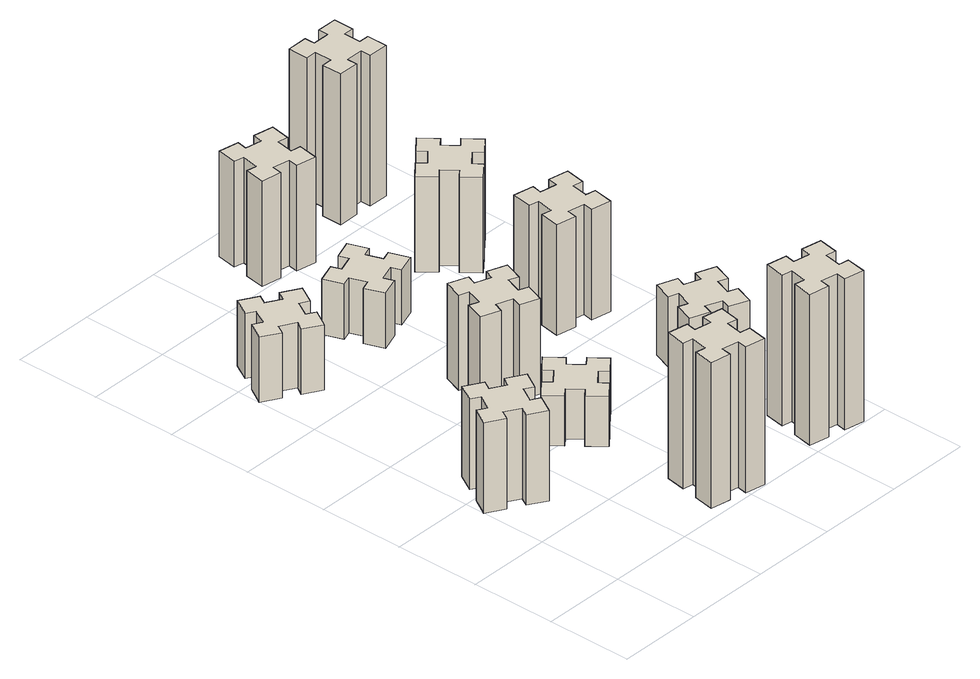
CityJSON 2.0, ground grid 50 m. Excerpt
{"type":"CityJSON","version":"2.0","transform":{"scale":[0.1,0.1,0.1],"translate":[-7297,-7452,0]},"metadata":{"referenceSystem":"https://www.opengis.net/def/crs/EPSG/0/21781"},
"CityObjects":{
"building1":{"type":"Building","attributes":{"class":"1000","function":"1000","usage":"1000","yearOfConstruction":2016,"roofType":"1000","measuredHeight":54,"storeysAboveGround":30,"storeysBelowGround":0},"geometry":[{"type":"Solid","lod":"1","boundaries":[[[[0,1,2,3,4,5,6,7,8,9,10,11,12,13,14,15,16,17,18,19]],[[17,16,20,21]],[[16,15,22,20]],[[15,14,23,22]],[[14,13,24,23]],[[13,12,25,24]],[[12,11,26,25]],[[11,10,27,26]],[[10,9,28,27]],[[9,8,29,28]],[[8,7,30,29]],[[7,6,31,30]],[[6,5,32,31]],[[5,4,33,32]],[[4,3,34,33]],[[3,2,35,34]],[[2,1,36,35]],[[1,0,37,36]],[[0,19,38,37]],[[19,18,39,38]],[[18,17,21,39]],[[24,25,26,27,28,29,30,31,32,33,34,35,36,37,38,39,21,20,22,23]]]]}]},
"building2":{"type":"Building","attributes":{"class":"1000","function":"1000","usage":"1000","yearOfConstruction":2016,"roofType":"1000","measuredHeight":39,"storeysAboveGround":30,"storeysBelowGround":0},"geometry":[{"type":"Solid","lod":"1","boundaries":[[[[40,41,42,43,44,45,46,47,48,49,50,51,52,53,54,55,56,57,58,59]],[[57,56,60,61]],[[56,55,62,60]],[[55,54,63,62]],[[54,53,64,63]],[[53,52,65,64]],[[52,51,66,65]],[[51,50,67,66]],[[50,49,68,67]],[[49,48,69,68]],[[48,47,70,69]],[[47,46,71,70]],[[46,45,72,71]],[[45,44,73,72]],[[44,43,74,73]],[[43,42,75,74]],[[42,41,76,75]],[[41,40,77,76]],[[40,59,78,77]],[[59,58,79,78]],[[58,57,61,79]],[[64,65,66,67,68,69,70,71,72,73,74,75,76,77,78,79,61,60,62,63]]]]}]},
"building3":{"type":"Building","attributes":{"class":"1000","function":"1000","usage":"1000","yearOfConstruction":2016,"roofType":"1000","measuredHeight":87,"storeysAboveGround":30,"storeysBelowGround":0},"geometry":[{"type":"Solid","lod":"1","boundaries":[[[[80,81,82,83,84,85,86,87,88,89,90,91,92,93,94,95,96,97,98,99]],[[97,96,100,101]],[[96,95,102,100]],[[95,94,103,102]],[[94,93,104,103]],[[93,92,105,104]],[[92,91,106,105]],[[91,90,107,106]],[[90,89,108,107]],[[89,88,109,108]],[[88,87,110,109]],[[87,86,111,110]],[[86,85,112,111]],[[85,84,113,112]],[[84,83,114,113]],[[83,82,115,114]],[[82,81,116,115]],[[81,80,117,116]],[[80,99,118,117]],[[99,98,119,118]],[[98,97,101,119]],[[104,105,106,107,108,109,110,111,112,113,114,115,116,117,118,119,101,100,102,103]]]]}]},
"building4":{"type":"Building","attributes":{"class":"1000","function":"1000","usage":"1000","yearOfConstruction":2016,"roofType":"1000","measuredHeight":30,"storeysAboveGround":30,"storeysBelowGround":0},"geometry":[{"type":"Solid","lod":"1","boundaries":[[[[120,121,122,123,124,125,126,127,128,129,130,131,132,133,134,135,136,137,138,139]],[[137,136,140,141]],[[136,135,142,140]],[[135,134,143,142]],[[134,133,144,143]],[[133,132,145,144]],[[132,131,146,145]],[[131,130,147,146]],[[130,129,148,147]],[[129,128,149,148]],[[128,127,150,149]],[[127,126,151,150]],[[126,125,152,151]],[[125,124,153,152]],[[124,123,154,153]],[[123,122,155,154]],[[122,121,156,155]],[[121,120,157,156]],[[120,139,158,157]],[[139,138,159,158]],[[138,137,141,159]],[[144,145,146,147,148,149,150,151,152,153,154,155,156,157,158,159,141,140,142,143]]]]}]},
"building5":{"type":"Building","attributes":{"class":"1000","function":"1000","usage":"1000","yearOfConstruction":2016,"roofType":"1000","measuredHeight":57,"storeysAboveGround":30,"storeysBelowGround":0},"geometry":[{"type":"Solid","lod":"1","boundaries":[[[[160,161,162,163,164,165,166,167,168,169,170,171,172,173,174,175,176,177,178,179]],[[177,176,180,181]],[[176,175,182,180]],[[175,174,183,182]],[[174,173,184,183]],[[173,172,185,184]],[[172,171,186,185]],[[171,170,187,186]],[[170,169,188,187]],[[169,168,189,188]],[[168,167,190,189]],[[167,166,191,190]],[[166,165,192,191]],[[165,164,193,192]],[[164,163,194,193]],[[163,162,195,194]],[[162,161,196,195]],[[161,160,197,196]],[[160,179,198,197]],[[179,178,199,198]],[[178,177,181,199]],[[184,185,186,187,188,189,190,191,192,193,194,195,196,197,198,199,181,180,182,183]]]]}]},
"building6":{"type":"Building","attributes":{"class":"1000","function":"1000","usage":"1000","yearOfConstruction":2016,"roofType":"1000","measuredHeight":33,"storeysAboveGround":30,"storeysBelowGround":0},"geometry":[{"type":"Solid","lod":"1","boundaries":[[[[200,201,202,203,204,205,206,207,208,209,210,211,212,213,214,215,216,217,218,219]],[[217,216,220,221]],[[216,215,222,220]],[[215,214,223,222]],[[214,213,224,223]],[[213,212,225,224]],[[212,211,226,225]],[[211,210,227,226]],[[210,209,228,227]],[[209,208,229,228]],[[208,207,230,229]],[[207,206,231,230]],[[206,205,232,231]],[[205,204,233,232]],[[204,203,234,233]],[[203,202,235,234]],[[202,201,236,235]],[[201,200,237,236]],[[200,219,238,237]],[[219,218,239,238]],[[218,217,221,239]],[[224,225,226,227,228,229,230,231,232,233,234,235,236,237,238,239,221,220,222,223]]]]}]},
"building7":{"type":"Building","attributes":{"class":"1000","function":"1000","usage":"1000","yearOfConstruction":2016,"roofType":"1000","measuredHeight":90,"storeysAboveGround":30,"storeysBelowGround":0},"geometry":[{"type":"Solid","lod":"1","boundaries":[[[[240,241,242,243,244,245,246,247,248,249,250,251,252,253,254,255,256,257,258,259]],[[257,256,260,261]],[[256,255,262,260]],[[255,254,263,262]],[[254,253,264,263]],[[253,252,265,264]],[[252,251,266,265]],[[251,250,267,266]],[[250,249,268,267]],[[249,248,269,268]],[[248,247,270,269]],[[247,246,271,270]],[[246,245,272,271]],[[245,244,273,272]],[[244,243,274,273]],[[243,242,275,274]],[[242,241,276,275]],[[241,240,277,276]],[[240,259,278,277]],[[259,258,279,278]],[[258,257,261,279]],[[264,265,266,267,268,269,270,271,272,273,274,275,276,277,278,279,261,260,262,263]]]]}]},
"building8":{"type":"Building","attributes":{"class":"1000","function":"1000","usage":"1000","yearOfConstruction":2016,"roofType":"1000","measuredHeight":63,"storeysAboveGround":30,"storeysBelowGround":0},"geometry":[{"type":"Solid","lod":"1","boundaries":[[[[280,281,282,283,284,285,286,287,288,289,290,291,292,293,294,295,296,297,298,299]],[[297,296,300,301]],[[296,295,302,300]],[[295,294,303,302]],[[294,293,304,303]],[[293,292,305,304]],[[292,291,306,305]],[[291,290,307,306]],[[290,289,308,307]],[[289,288,309,308]],[[288,287,310,309]],[[287,286,311,310]],[[286,285,312,311]],[[285,284,313,312]],[[284,283,314,313]],[[283,282,315,314]],[[282,281,316,315]],[[281,280,317,316]],[[280,299,318,317]],[[299,298,319,318]],[[298,297,301,319]],[[304,305,306,307,308,309,310,311,312,313,314,315,316,317,318,319,301,300,302,303]]]]}]},
"building9":{"type":"Building","attributes":{"class":"1000","function":"1000","usage":"1000","yearOfConstruction":2016,"roofType":"1000","measuredHeight":42,"storeysAboveGround":30,"storeysBelowGround":0},"geometry":[{"type":"Solid","lod":"1","boundaries":[[[[320,321,322,323,324,325,326,327,328,329,330,331,332,333,334,335,336,337,338,339]],[[337,336,340,341]],[[336,335,342,340]],[[335,334,343,342]],[[334,333,344,343]],[[333,332,345,344]],[[332,331,346,345]],[[331,330,347,346]],[[330,329,348,347]],[[329,328,349,348]],[[328,327,350,349]],[[327,326,351,350]],[[326,325,352,351]],[[325,324,353,352]],[[324,323,354,353]],[[323,322,355,354]],[[322,321,356,355]],[[321,320,357,356]],[[320,339,358,357]],[[339,338,359,358]],[[338,337,341,359]],[[344,345,346,347,348,349,350,351,352,353,354,355,356,357,358,359,341,340,342,343]]]]}]},
"building10":{"type":"Building","attributes":{"class":"1000","function":"1000","usage":"1000","yearOfConstruction":2016,"roofType":"1000","measuredHeight":66,"storeysAboveGround":30,"storeysBelowGround":0},"geometry":[{"type":"Solid","lod":"1","boundaries":[[[[360,361,362,363,364,365,366,367,368,369,370,371,372,373,374,375,376,377,378,379]],[[377,376,380,381]],[[376,375,382,380]],[[375,374,383,382]],[[374,373,384,383]],[[373,372,385,384]],[[372,371,386,385]],[[371,370,387,386]],[[370,369,388,387]],[[369,368,389,388]],[[368,367,390,389]],[[367,366,391,390]],[[366,365,392,391]],[[365,364,393,392]],[[364,363,394,393]],[[363,362,395,394]],[[362,361,396,395]],[[361,360,397,396]],[[360,379,398,397]],[[379,378,399,398]],[[378,377,381,399]],[[384,385,386,387,388,389,390,391,392,393,394,395,396,397,398,399,381,380,382,383]]]]}]},
"building11":{"type":"Building","attributes":{"class":"1000","function":"1000","usage":"1000","yearOfConstruction":2016,"roofType":"1000","measuredHeight":57,"storeysAboveGround":30,"storeysBelowGround":0},"geometry":[{"type":"Solid","lod":"1","boundaries":[[[[400,401,402,403,404,405,406,407,408,409,410,411,412,413,414,415,416,417,418,419]],[[417,416,420,421]],[[416,415,422,420]],[[415,414,423,422]],[[414,413,424,423]],[[413,412,425,424]],[[412,411,426,425]],[[411,410,427,426]],[[410,409,428,427]],[[409,408,429,428]],[[408,407,430,429]],[[407,406,431,430]],[[406,405,432,431]],[[405,404,433,432]],[[404,403,434,433]],[[403,402,435,434]],[[402,401,436,435]],[[401,400,437,436]],[[400,419,438,437]],[[419,418,439,438]],[[418,417,421,439]],[[424,425,426,427,428,429,430,431,432,433,434,435,436,437,438,439,421,420,422,423]]]]}]},
"building12":{"type":"Building","attributes":{"class":"1000","function":"1000","usage":"1000","yearOfConstruction":2016,"roofType":"1000","measuredHeight":90,"storeysAboveGround":30,"storeysBelowGround":0},"geometry":[{"type":"Solid","lod":"1","boundaries":[[[[440,441,442,443,444,445,446,447,448,449,450,451,452,453,454,455,456,457,458,459]],[[457,456,460,461]],[[456,455,462,460]],[[455,454,463,462]],[[454,453,464,463]],[[453,452,465,464]],[[452,451,466,465]],[[451,450,467,466]],[[450,449,468,467]],[[449,448,469,468]],[[448,447,470,469]],[[447,446,471,470]],[[446,445,472,471]],[[445,444,473,472]],[[444,443,474,473]],[[443,442,475,474]],[[442,441,476,475]],[[441,440,477,476]],[[440,459,478,477]],[[459,458,479,478]],[[458,457,461,479]],[[464,465,466,467,468,469,470,471,472,473,474,475,476,477,478,479,461,460,462,463]]]]}]}
},
"vertices":[
[306,847,0],[356,934,0],[408,904,0],[468,1008,0],[364,1068,0],[334,1016,0],[247,1066,0],[277,1118,0],[173,1178,0],[113,1074,0],[165,1044,0],[115,957,0],[63,987,0],[3,883,0],[107,823,0],[137,875,0],[224,825,0],[194,773,0],[298,713,0],[358,817,0],[224,825,540],[194,773,540],[137,875,540],[107,823,540],[3,883,540],[63,987,540],[115,957,540],[165,1044,540],[113,1074,540],[173,1178,540],[277,1118,540],[247,1066,540],[334,1016,540],[364,1068,540],[468,1008,540],[408,904,540],[356,934,540],[306,847,540],[358,817,540],[298,713,540],
[306,2327,0],[356,2414,0],[408,2384,0],[468,2488,0],[364,2548,0],[334,2496,0],[247,2546,0],[277,2598,0],[173,2658,0],[113,2554,0],[165,2524,0],[115,2437,0],[63,2467,0],[3,2363,0],[107,2303,0],[137,2355,0],[224,2305,0],[194,2253,0],[298,2193,0],[358,2297,0],[224,2305,390],[194,2253,390],[137,2355,390],[107,2303,390],[3,2363,390],[63,2467,390],[115,2437,390],[165,2524,390],[113,2554,390],[173,2658,390],[277,2598,390],[247,2546,390],[334,2496,390],[364,2548,390],[468,2488,390],[408,2384,390],[356,2414,390],[306,2327,390],[358,2297,390],[298,2193,390],
[876,274,0],[858,175,0],[799,186,0],[778,67,0],[897,47,0],[907,106,0],[1005,88,0],[995,29,0],[1113,8,0],[1134,127,0],[1075,137,0],[1092,235,0],[1151,225,0],[1172,343,0],[1054,364,0],[1044,305,0],[945,322,0],[956,381,0],[837,402,0],[817,284,0],[945,322,870],[956,381,870],[1044,305,870],[1054,364,870],[1172,343,870],[1151,225,870],[1092,235,870],[1075,137,870],[1134,127,870],[1113,8,870],[995,29,870],[1005,88,870],[907,106,870],[897,47,870],[778,67,870],[799,186,870],[858,175,870],[876,274,870],[817,284,870],[837,402,870],
[908,929,0],[984,993,0],[1023,947,0],[1115,1024,0],[1038,1116,0],[992,1078,0],[927,1154,0],[973,1193,0],[896,1285,0],[804,1208,0],[843,1162,0],[766,1097,0],[728,1143,0],[636,1066,0],[713,974,0],[759,1013,0],[823,936,0],[777,898,0],[854,806,0],[946,883,0],[823,936,300],[777,898,300],[759,1013,300],[713,974,300],[636,1066,300],[728,1143,300],[766,1097,300],[843,1162,300],[804,1208,300],[896,1285,300],[973,1193,300],[927,1154,300],[992,1078,300],[1038,1116,300],[1115,1024,300],[1023,947,300],[984,993,300],[908,929,300],[946,883,300],[854,806,300],
[962,1501,0],[996,1595,0],[1052,1574,0],[1093,1687,0],[980,1728,0],[960,1672,0],[866,1706,0],[887,1762,0],[774,1803,0],[733,1690,0],[789,1670,0],[755,1576,0],[699,1597,0],[657,1484,0],[770,1443,0],[791,1499,0],[885,1465,0],[864,1409,0],[977,1367,0],[1018,1480,0],[885,1465,570],[864,1409,570],[791,1499,570],[770,1443,570],[657,1484,570],[699,1597,570],[755,1576,570],[789,1670,570],[733,1690,570],[774,1803,570],[887,1762,570],[866,1706,570],[960,1672,570],[980,1728,570],[1093,1687,570],[1052,1574,570],[996,1595,570],[962,1501,570],[1018,1480,570],[977,1367,570],
[866,2305,0],[960,2339,0],[980,2283,0],[1093,2324,0],[1052,2437,0],[996,2416,0],[962,2510,0],[1018,2530,0],[977,2643,0],[864,2602,0],[885,2546,0],[791,2512,0],[770,2568,0],[657,2527,0],[699,2414,0],[755,2435,0],[789,2341,0],[733,2320,0],[774,2207,0],[887,2249,0],[789,2341,330],[733,2320,330],[755,2435,330],[699,2414,330],[657,2527,330],[770,2568,330],[791,2512,330],[885,2546,330],[864,2602,330],[977,2643,330],[1018,2530,330],[962,2510,330],[996,2416,330],[1052,2437,330],[1093,2324,330],[980,2283,330],[960,2339,330],[866,2305,330],[887,2249,330],[774,2207,330],
[1784,305,0],[1685,322,0],[1696,381,0],[1577,402,0],[1557,284,0],[1616,274,0],[1598,175,0],[1539,186,0],[1518,67,0],[1637,47,0],[1647,106,0],[1745,88,0],[1735,29,0],[1853,8,0],[1874,127,0],[1815,137,0],[1832,235,0],[1891,225,0],[1912,343,0],[1794,364,0],[1832,235,900],[1891,225,900],[1815,137,900],[1874,127,900],[1853,8,900],[1735,29,900],[1745,88,900],[1647,106,900],[1637,47,900],[1518,67,900],[1539,186,900],[1598,175,900],[1616,274,900],[1557,284,900],[1577,402,900],[1696,381,900],[1685,322,900],[1784,305,900],[1794,364,900],[1912,343,900],
[876,3234,0],[858,3135,0],[799,3146,0],[778,3027,0],[897,3007,0],[907,3066,0],[1005,3048,0],[995,2989,0],[1113,2968,0],[1134,3087,0],[1075,3097,0],[1092,3195,0],[1151,3185,0],[1172,3303,0],[1054,3324,0],[1044,3265,0],[945,3282,0],[956,3341,0],[837,3362,0],[817,3244,0],[945,3282,630],[956,3341,630],[1044,3265,630],[1054,3324,630],[1172,3303,630],[1151,3185,630],[1092,3195,630],[1075,3097,630],[1134,3087,630],[1113,2968,630],[995,2989,630],[1005,3048,630],[907,3066,630],[897,3007,630],[778,3027,630],[799,3146,630],[858,3135,630],[876,3234,630],[817,3244,630],[837,3362,630],
[1631,859,0],[1725,825,0],[1704,769,0],[1817,727,0],[1858,840,0],[1802,861,0],[1836,955,0],[1892,934,0],[1933,1047,0],[1820,1088,0],[1800,1032,0],[1706,1066,0],[1727,1122,0],[1614,1163,0],[1573,1050,0],[1629,1030,0],[1595,936,0],[1539,957,0],[1497,844,0],[1610,803,0],[1595,936,420],[1539,957,420],[1629,1030,420],[1573,1050,420],[1614,1163,420],[1727,1122,420],[1706,1066,420],[1800,1032,420],[1820,1088,420],[1933,1047,420],[1892,934,420],[1836,955,420],[1802,861,420],[1858,840,420],[1817,727,420],[1704,769,420],[1725,825,420],[1631,859,420],[1610,803,420],[1497,844,420],
[1547,1686,0],[1645,1668,0],[1635,1609,0],[1753,1588,0],[1774,1707,0],[1715,1717,0],[1732,1815,0],[1791,1805,0],[1812,1923,0],[1694,1944,0],[1684,1885,0],[1585,1902,0],[1596,1961,0],[1477,1982,0],[1457,1864,0],[1516,1854,0],[1498,1755,0],[1439,1766,0],[1418,1647,0],[1537,1627,0],[1498,1755,660],[1439,1766,660],[1516,1854,660],[1457,1864,660],[1477,1982,660],[1596,1961,660],[1585,1902,660],[1684,1885,660],[1694,1944,660],[1812,1923,660],[1791,1805,660],[1732,1815,660],[1715,1717,660],[1774,1707,660],[1753,1588,660],[1635,1609,660],[1645,1668,660],[1547,1686,660],[1537,1627,660],[1418,1647,660],
[1499,2493,0],[1563,2416,0],[1517,2378,0],[1594,2286,0],[1686,2363,0],[1648,2409,0],[1724,2473,0],[1763,2427,0],[1855,2504,0],[1778,2596,0],[1732,2558,0],[1667,2634,0],[1713,2673,0],[1636,2765,0],[1544,2688,0],[1583,2642,0],[1506,2577,0],[1468,2623,0],[1376,2546,0],[1453,2454,0],[1506,2577,570],[1468,2623,570],[1583,2642,570],[1544,2688,570],[1636,2765,570],[1713,2673,570],[1667,2634,570],[1732,2558,570],[1778,2596,570],[1855,2504,570],[1763,2427,570],[1724,2473,570],[1648,2409,570],[1686,2363,570],[1594,2286,570],[1517,2378,570],[1563,2416,570],[1499,2493,570],[1453,2454,570],[1376,2546,570],
[1565,3155,0],[1665,3155,0],[1665,3095,0],[1785,3095,0],[1785,3215,0],[1725,3215,0],[1725,3315,0],[1785,3315,0],[1785,3435,0],[1665,3435,0],[1665,3375,0],[1565,3375,0],[1565,3435,0],[1445,3435,0],[1445,3315,0],[1505,3315,0],[1505,3215,0],[1445,3215,0],[1445,3095,0],[1565,3095,0],[1505,3215,900],[1445,3215,900],[1505,3315,900],[1445,3315,900],[1445,3435,900],[1565,3435,900],[1565,3375,900],[1665,3375,900],[1665,3435,900],[1785,3435,900],[1785,3315,900],[1725,3315,900],[1725,3215,900],[1785,3215,900],[1785,3095,900],[1665,3095,900],[1665,3155,900],[1565,3155,900],[1565,3095,900],[1445,3095,900]
]}
